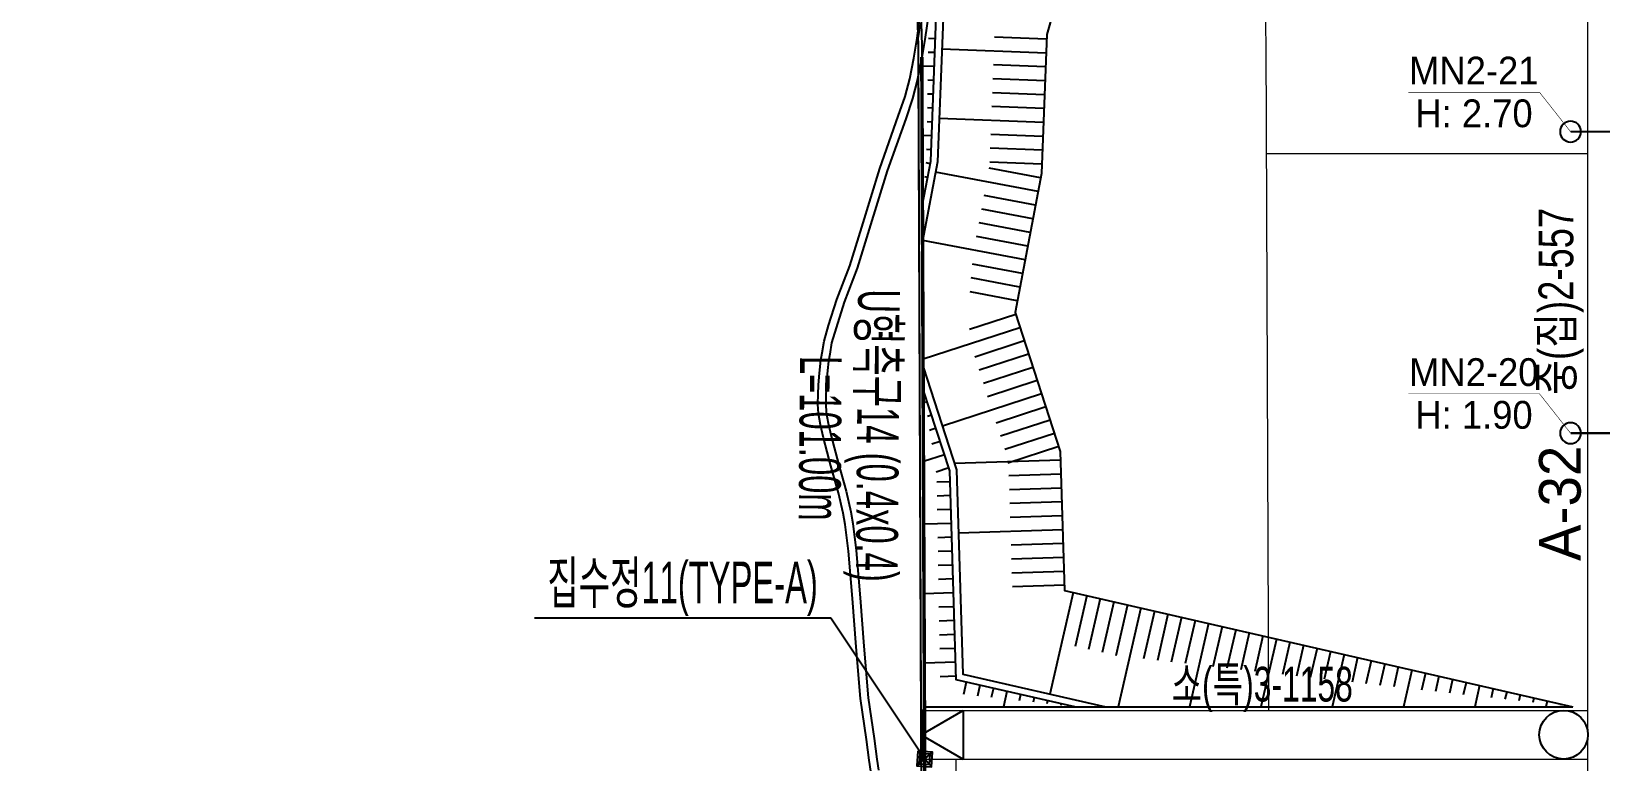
# Model space of a CAD drawing. Extents: x 230860 to 235519, y 342878 to 344985.
# Drawn here: x 232022.9 to 232248.7, y 343830.7 to 343935.8 of the extents above; entities that cross this region are included whole.
import ezdxf
from ezdxf.enums import TextEntityAlignment as Align

# ---------------------------------------------------------------- set-up
doc = ezdxf.new("R2010")
doc.units = 0
doc.linetypes.add('PHANTOM2', pattern=[1.25, 0.625, -0.125, 0.125, -0.125, 0.125, -0.125])
for name, color, linetype in [('#00_구역계_금회 변경(210413)', 1, 'Continuous'), ('AZ0803-콘크리트구조물', 7, 'Continuous'), ('CE-SLOP-FILL', 9, 'Continuous'), ('storm_MH', 2, 'Continuous'), ('storm_pipe text', 1, 'Continuous'), ('storm_U형측구', 130, 'Continuous'), ('storm_집수정', 4, 'Continuous'), ('도로시종점', 1, 'Continuous'), ('맨홀지시선', 7, 'Continuous'), ('블록맨홀', 1, 'Continuous')]:
    doc.layers.add(name, color=color, linetype=linetype)
for name, color, linetype, lineweight in [('00_도로_계획선', 7, 'Continuous', 0), ('0_도로명', 7, 'Continuous', 0), ('0_획지경계선', 8, 'Continuous', 5), ('storm_pipe', 160, 'Continuous', 30)]:
    doc.layers.add(name, color=color, linetype=linetype, lineweight=lineweight)
doc.styles.get("Standard").update_dxf_attribs({"font": 'Dotum.TTF'})
doc.styles.add('돋움체', font='DotumChe.TTF')
doc.styles.add('스타일1', font='H2HDRM.TTF')
doc.linetypes.add('XUC', pattern='A,0.4,-0.15,["U <",돋움체,S=0.1,R=0,X=-0.1,Y=-0.05],-0.05', length=0.6)

# ---------------------------------------------------------------- blocks, each defined once
blk = doc.blocks.new('1')
at = {"layer": 'storm_MH', "flags": 128}
blk.add_lwpolyline([(-0.75, 0, 1), (0.75, 0, 1)], format="xyb", close=True, dxfattribs=at)
blk = doc.blocks.new('집수정')
at = {"layer": 'storm_집수정', "color": 7}
for p, q in [((244926.13, 275597.31), (244923.78, 275599.12)), ((244925.87, 275599.39), (244924.05, 275597.04))]:
    blk.add_line(p, q, dxfattribs=at)
for points in [[(244924.05, 275597.04), (244926.13, 275597.31), (244925.87, 275599.39), (244923.78, 275599.12)], [(244924.31, 275597.37), (244925.8, 275597.57), (244925.61, 275599.05), (244924.12, 275598.86)]]:
    blk.add_lwpolyline(points, close=True, dxfattribs=at)

msp = doc.modelspace()

# ---------------------------------------------------------------- linework, layer by layer
at = {"layer": '#00_구역계_금회 변경(210413)', "linetype": 'PHANTOM2', "ltscale": 20, "const_width": 0.3, "flags": 128}
msp.add_lwpolyline([(232023.898, 344289.364), (232030.531, 344289.026), (232043.601, 344288.138), (232080.14, 344285.346), (232097.92, 344284.293), (232117.754, 344282.993), (232125.614, 344282.399), (232137.55, 344281.631), (232157.734, 344280.228), (232177.728, 344278.951), (232198.023, 344277.905), (232218.42, 344278.857), (232233.264, 344282.106), (232245.282, 344286.376), (232249.795, 344288.107), (232254.246, 344289.994), (232258.628, 344292.034), (232262.937, 344294.225), (232267.168, 344296.565), (232271.314, 344299.05), (232275.372, 344301.678), (232279.336, 344304.445), (232283.201, 344307.347), (232286.964, 344310.383), (232290.618, 344313.547), (232294.161, 344316.836), (232297.587, 344320.246), (232313.67, 344336.818), (232316.517, 344339.652), (232319.461, 344342.385), (232322.497, 344345.015), (232325.623, 344347.537), (232328.835, 344349.95), (232332.128, 344352.249), (232335.499, 344354.434), (232338.943, 344356.5), (232342.458, 344358.445), (232346.037, 344360.267), (232349.678, 344361.964), (232353.376, 344363.533), (232357.125, 344364.974), (232360.922, 344366.284), (232364.763, 344367.461), (232368.642, 344368.504), (232372.554, 344369.412), (232376.496, 344370.184), (232380.463, 344370.818), (232384.449, 344371.315), (232452.997, 344378.651), (232454.948, 344378.828), (232456.904, 344378.941), (232458.862, 344378.99), (232460.821, 344378.975), (232462.779, 344378.896), (232464.733, 344378.753), (232466.681, 344378.546), (232468.621, 344378.276), (232470.552, 344377.943), (232479.652, 344375.902), (232481.041, 344375.59), (232483.596, 344374.968), (232486.45, 344374.273), (232495.009, 344372.461), (232499.081, 344371.599), (232538.644, 344362.748), (232557.298, 344357.07), (232563.106, 344355.345), (232564.403, 344354.983), (232565.712, 344354.665), (232567.03, 344354.392), (232568.357, 344354.162), (232569.691, 344353.978), (232571.031, 344353.839), (232572.374, 344353.745), (232573.72, 344353.696), (232575.067, 344353.693), (232576.413, 344353.734), (232577.757, 344353.822), (232579.097, 344353.954), (232580.432, 344354.131), (232598.835, 344356.893), (232598.835, 344356.893), (232615.69, 344360.429), (232622.221, 344361.986), (232625.865, 344362.855), (232625.865, 344362.855), (232628.057, 344363.164), (232630.257, 344363.409), (232632.463, 344363.589), (232634.674, 344363.704), (232636.887, 344363.755), (232727.023, 344364.533), (232729.387, 344364.517), (232731.749, 344364.427), (232751.97, 344362.95), (232759.941, 344362.231), (232763.82, 344361.752), (232765.63, 344361.529), (232770.755, 344360.805), (232775.792, 344360.018), (232783.656, 344358.526), (232791.466, 344356.778), (232799.216, 344354.778), (232806.896, 344352.526), (232814.499, 344350.026), (232822.017, 344347.28), (232829.441, 344344.291), (232836.764, 344341.061), (232843.979, 344337.596), (232889.108, 344314.57), (232889.481, 344309.391), (232881.341, 344266.254), (232877.499, 344246.611), (232874.945, 344232.517), (232874.271, 344218.268), (232875.134, 344209.776), (232882.429, 344185.035), (232895.612, 344149.82), (232922.066, 344102.477), (232926.514, 344094.161), (232980.514, 344014.161), (233008.876, 343976.936), (233012.741, 343966.88), (233016.145, 343887.735), (233019.822, 343868.381), (233044.8, 343774.592), (233048.514, 343693.67), (233049.441, 343688.235), (233067.194, 343632.173), (233067.437, 343629.126), (233063.809, 343533.354), (233064.439, 343522.175), (233066.65, 343513.19), (233069.773, 343505.386), (233076.074, 343497.513), (233086.501, 343489.662), (233097.943, 343482.445), (233107.682, 343477.119), (233111.504, 343458.117), (233108.754, 343456.627), (233108.754, 343456.627), (233101.78, 343447.36), (233096.55, 343445.52), (233091.07, 343439.83), (233084.14, 343428.36), (233080.25, 343421.92), (233079.96, 343405.11), (233076.11, 343391.99), (233061.15, 343374.45), (233058.66, 343365.76), (233054.631, 343358.506), (233052.7, 343355.03), (233049.51, 343341.3), (233049.77, 343339.48), (233030.245, 343335.193), (232974.33, 343277.97), (232971.95, 343277.48), (232966.13, 343276.28), (232965.81, 343276.07), (232937.137, 343257.61), (232818.11, 343134.97), (232811.86, 343128.78), (232723.615, 343039.09), (232720.48, 343029.84), (232714.93, 343028.2), (232708.85, 343027.68), (232702.89, 343025.34), (232684.48, 343022.24), (232675.86, 343014.96), (232656.64, 343016.47), (232650.39, 343016.96), (232638.289, 343018.529), (232634.217, 343019.058), (232632.486, 343019.083), (232506.755, 343150.979), (232371.045, 343280.518), (232230.117, 343412.802), (232224.857, 343417.715), (232195.632, 343445.009), (232179.037, 343460.762), (232168.555, 343473.181), (232153.897, 343495.289), (232142.471, 343517.128), (232140.188, 343522.455), (232136.055, 343538.551), (232135.467, 343554.863), (232135.387, 343561.34), (232135.248, 343572.67), (232136.365, 343598.107), (232151.049, 343812.635), (232150.562, 343932.138), (232150.55, 343933.659), (232150.434, 343938.657), (232150.199, 343943.652), (232149.845, 343948.639), (232149.373, 343953.617), (232148.782, 343958.582), (232148.073, 343963.531), (232147.246, 343968.462), (232146.302, 343973.373), (232145.242, 343978.259), (232144.066, 343983.118), (232142.774, 343987.949), (232141.367, 343992.747), (232139.847, 343997.51), (232138.214, 344002.236), (232136.469, 344006.921), (232134.612, 344011.564), (232132.646, 344016.161), (232130.571, 344020.71), (232128.388, 344025.208), (232126.099, 344029.654), (232123.704, 344034.043), (232121.206, 344038.374), (232118.605, 344042.644), (232115.903, 344046.851), (232091.852, 344083.341), (232067.899, 344083.341), (232034.824, 344133.522), (232018.39, 344158.455), (232018.044, 344158.981), (232015.314, 344163.17), (232012.618, 344167.381), (232009.957, 344171.614), (232007.331, 344175.868), (232004.739, 344180.144), (232002.183, 344184.442), (231999.662, 344188.759), (231997.177, 344193.098), (231994.727, 344197.457), (231992.313, 344201.835), (231989.935, 344206.234), (231988.663, 344208.633), (231980.325, 344221.579), (231979.44, 344223.353), (231977.24, 344227.856), (231975.075, 344232.377), (231972.948, 344236.916), (231970.858, 344241.471), (231968.806, 344246.044), (231966.791, 344250.634), (231964.813, 344255.24), (231962.874, 344259.861), (231960.973, 344264.499), (231959.109, 344269.152), (231957.284, 344273.821), (231955.497, 344278.503), (231955.072, 344279.647), (231953.749, 344283.201), (231952.039, 344287.912), (231951.662, 344288.978), (231952.635, 344288.989), (231960.846, 344288.871), (231961.863, 344288.878), (231968.729, 344288.926), (231974.518, 344289.119), (231985.163, 344289.397), (231990.881, 344289.479), (232002.63, 344289.477), (232002.63, 344289.477), (232010.957, 344289.395), (232021.545, 344289.37)], close=True, dxfattribs=at)
at = {"layer": '00_도로_계획선', "linetype": 'Continuous'}
for points in [[(232246.911, 343634.882), (232246.911, 344072.734)], [(232200.407, 343940.412), (232200.555, 343934.038), (232200.946, 343838.066)], [(232138.902, 343635.167), (232151.049, 343812.635), (232150.562, 343932.138), (232150.55, 343933.659), (232150.524, 343934.759)], [(232150.945, 343838.066), (232246.911, 343838.066)], [(232155.974, 343831.066), (232156.05, 343812.474), (232143.571, 343630.167)], [(232150.974, 343831.066), (232246.911, 343831.066)]]:
    msp.add_lwpolyline(points, dxfattribs=at)
msp.add_lwpolyline([(232148.073, 343963.531), (232150.16, 343959.224, -0.1071953), (232151.157, 343955.104), (232151.478, 343941.692, -0.0462886), (232151.352, 343939.848), (232150.518, 343934.722)], format="xyb", dxfattribs=at)
at = {"layer": '0_획지경계선'}
msp.add_lwpolyline([(232200.619, 343918.203), (232246.911, 343918.203)], dxfattribs=at)
at = {"layer": 'AZ0803-콘크리트구조물'}
for points in [[(232143.707, 343829.327, 43.89), (232143.504, 343830.876, 43.867), (232143.092, 343833.885, 43.677), (232142.244, 343839.758, 43.653), (232141.599, 343847.226, 43.487), (232141.089, 343854.153, 43.273), (232140.494, 343860.95, 43.155), (232140.044, 343864.794, 42.957), (232139.752, 343866.424, 43.06), (232139.094, 343869.346, 43.068), (232137.983, 343873.267, 42.949), (232136.931, 343877.272, 42.854), (232136.501, 343879.162, 42.854), (232136.204, 343880.774, 42.807), (232136.121, 343882.112, 42.799), (232136.14, 343883.573, 42.799), (232136.22, 343884.854, 42.846), (232136.292, 343886.057, 42.838), (232136.378, 343887.062, 42.823), (232136.536, 343888.454, 42.783), (232136.717, 343889.506, 42.736), (232136.995, 343891.191, 42.696), (232137.653, 343893.429, 42.696), (232138.845, 343897.177, 42.562), (232140.703, 343902.036, 42.435), (232142.409, 343907.618, 42.372), (232145.006, 343916.05, 42.127), (232147.684, 343923.549, 42.063), (232148.656, 343926.411, 41.976), (232149.322, 343928.932, 41.976), (232149.9, 343931.92, 41.929), (232150.415, 343934.785, 41.81), (232150.897, 343938.341, 41.858)], [(232152.004, 343938.177, 41.858), (232151.52, 343934.608, 41.81), (232150.999, 343931.715, 41.929), (232150.413, 343928.683, 41.976), (232149.728, 343926.088, 41.976), (232148.741, 343923.181, 42.063), (232146.067, 343915.697, 42.127), (232143.478, 343907.289, 42.372), (232141.761, 343901.672, 42.435), (232139.901, 343896.808, 42.562), (232138.723, 343893.102, 42.696), (232138.088, 343890.941, 42.696), (232137.82, 343889.32, 42.736), (232137.644, 343888.296, 42.783), (232137.491, 343886.951, 42.823), (232137.407, 343885.976, 42.838), (232137.336, 343884.786, 42.846), (232137.258, 343883.531, 42.799), (232137.24, 343882.139, 42.799), (232137.316, 343880.911, 42.807), (232137.597, 343879.388, 42.854), (232138.018, 343877.538, 42.854), (232139.062, 343873.562, 42.949), (232140.178, 343869.622, 43.068), (232140.848, 343866.646, 43.06), (232141.151, 343864.958, 42.957), (232141.607, 343861.063, 43.155), (232142.204, 343854.243, 43.273), (232142.714, 343847.315, 43.487), (232143.355, 343839.886, 43.653), (232144.2, 343834.041, 43.677), (232144.612, 343831.025, 43.867), (232144.819, 343829.452, 43.89)]]:
    msp.add_polyline3d(points, dxfattribs=at)
at = {"layer": 'CE-SLOP-FILL', "color": 8}
for p, q in [((232153.017, 343934.709), (232152.02, 343934.748)), ((232168.949, 343932.649), (232153.961, 343933.226)), ((232169.026, 343934.647), (232161.532, 343934.936)), ((232152.94, 343932.711), (232151.998, 343932.747)), ((232168.873, 343930.65), (232161.378, 343930.939)), ((232152.863, 343930.712), (232151.068, 343930.782)), ((232152.786, 343928.714), (232151.931, 343928.747)), ((232168.796, 343928.652), (232161.301, 343928.94)), ((232152.709, 343926.715), (232151.897, 343926.747)), ((232168.719, 343926.653), (232161.224, 343926.942)), ((232152.633, 343924.717), (232151.862, 343924.747)), ((232168.642, 343924.655), (232161.148, 343924.943)), ((232152.556, 343922.718), (232151.828, 343922.746)), ((232168.565, 343922.656), (232153.576, 343923.233)), ((232152.479, 343920.72), (232151.108, 343920.773)), ((232168.488, 343920.658), (232160.994, 343920.946)), ((232152.402, 343918.721), (232151.759, 343918.746)), ((232168.411, 343918.659), (232160.917, 343918.948)), ((232152.268, 343916.729), (232151.696, 343916.838)), ((232167.79, 343912.708), (232153.053, 343915.505)), ((232168.163, 343914.673), (232160.759, 343916.078)), ((232168.334, 343916.661), (232160.84, 343916.949)), ((232151.522, 343912.799), (232151.331, 343912.836)), ((232151.895, 343914.764), (232151.513, 343914.837)), ((232167.417, 343910.743), (232160.049, 343912.142)), ((232167.044, 343908.778), (232159.676, 343910.177)), ((232166.298, 343904.848), (232158.93, 343906.247)), ((232166.671, 343906.813), (232159.303, 343908.212)), ((232165.925, 343902.883), (232151.188, 343905.681)), ((232165.552, 343900.919), (232158.365, 343902.283)), ((232165.179, 343898.954), (232158.183, 343900.282)), ((232164.806, 343896.989), (232158.001, 343898.281)), ((232164.572, 343895.033), (232157.902, 343892.862)), ((232165.191, 343893.131), (232151.239, 343888.591)), ((232165.81, 343891.229), (232158.678, 343888.908)), ((232166.429, 343889.327), (232159.297, 343887.006)), ((232167.048, 343887.425), (232159.916, 343885.105)), ((232168.285, 343883.622), (232154.021, 343878.98)), ((232167.666, 343885.523), (232160.534, 343883.203)), ((232151.84, 343882.452), (232151.553, 343882.359)), ((232168.904, 343881.72), (232161.772, 343879.399)), ((232152.459, 343880.55), (232151.866, 343880.357)), ((232169.523, 343879.818), (232162.391, 343877.497)), ((232153.078, 343878.648), (232152.18, 343878.356)), ((232153.697, 343876.746), (232152.494, 343876.355)), ((232170.142, 343877.916), (232163.01, 343875.595)), ((232154.315, 343874.845), (232151.299, 343873.863)), ((232170.761, 343876.014), (232163.436, 343873.631)), ((232154.934, 343872.943), (232153.121, 343872.353)), ((232171.032, 343874.051), (232155.781, 343873.573)), ((232155.121, 343870.965), (232153.216, 343870.906)), ((232171.094, 343872.052), (232163.598, 343871.817)), ((232171.157, 343870.053), (232163.661, 343869.818)), ((232155.183, 343868.966), (232153.252, 343868.906)), ((232171.22, 343868.054), (232163.723, 343867.819)), ((232155.246, 343866.967), (232153.287, 343866.906)), ((232171.282, 343866.055), (232163.786, 343865.82)), ((232155.309, 343864.968), (232151.336, 343864.844)), ((232171.345, 343864.056), (232156.352, 343863.586)), ((232155.371, 343862.969), (232153.358, 343862.906)), ((232155.434, 343860.97), (232153.393, 343860.906)), ((232171.408, 343862.057), (232163.911, 343861.822)), ((232155.497, 343858.971), (232153.429, 343858.906)), ((232171.47, 343860.058), (232163.974, 343859.823)), ((232155.559, 343856.972), (232153.464, 343856.907)), ((232171.533, 343858.059), (232164.037, 343857.824)), ((232155.622, 343854.973), (232151.377, 343854.84)), ((232171.596, 343856.06), (232164.099, 343855.825)), ((232172.839, 343855.032), (232169.49, 343840.411)), ((232174.788, 343854.586), (232173.114, 343847.275)), ((232176.738, 343854.139), (232175.063, 343846.829)), ((232155.685, 343852.974), (232153.535, 343852.907)), ((232178.687, 343853.693), (232177.013, 343846.382)), ((232180.637, 343853.246), (232178.962, 343845.935)), ((232182.586, 343852.8), (232179.326, 343838.566)), ((232184.536, 343852.353), (232182.957, 343845.46)), ((232186.485, 343851.907), (232184.957, 343845.236)), ((232155.747, 343850.975), (232153.57, 343850.907)), ((232188.435, 343851.46), (232186.958, 343845.013)), ((232190.384, 343851.013), (232188.959, 343844.79)), ((232192.334, 343850.567), (232189.585, 343838.566)), ((232194.283, 343850.12), (232192.96, 343844.343)), ((232196.233, 343849.674), (232194.961, 343844.12)), ((232155.81, 343848.976), (232153.606, 343848.907)), ((232198.182, 343849.227), (232196.961, 343843.897)), ((232200.132, 343848.781), (232198.962, 343843.673)), ((232202.081, 343848.334), (232199.844, 343838.566)), ((232204.031, 343847.888), (232202.963, 343843.227)), ((232205.98, 343847.441), (232204.964, 343843.004)), ((232155.873, 343846.977), (232153.641, 343846.907)), ((232207.93, 343846.995), (232206.965, 343842.78)), ((232209.879, 343846.548), (232208.965, 343842.557)), ((232211.829, 343846.102), (232210.103, 343838.566)), ((232213.778, 343845.655), (232212.967, 343842.111)), ((232215.728, 343845.209), (232214.967, 343841.887)), ((232155.935, 343844.978), (232151.418, 343844.836)), ((232155.998, 343842.979), (232153.712, 343842.907)), ((232217.677, 343844.762), (232216.968, 343841.664)), ((232219.627, 343844.315), (232218.968, 343841.441)), ((232221.576, 343843.869), (232220.362, 343838.566)), ((232223.526, 343843.422), (232222.97, 343840.994)), ((232225.475, 343842.976), (232224.97, 343840.771)), ((232157.469, 343842.138), (232157.059, 343840.352)), ((232159.418, 343841.692), (232159.06, 343840.129)), ((232161.368, 343841.245), (232161.061, 343839.906)), ((232163.317, 343840.799), (232162.806, 343838.566)), ((232227.425, 343842.529), (232226.971, 343840.548)), ((232229.374, 343842.083), (232228.972, 343840.324)), ((232231.324, 343841.636), (232230.621, 343838.566)), ((232233.274, 343841.19), (232232.973, 343839.878)), ((232235.223, 343840.743), (232234.974, 343839.655)), ((232165.267, 343840.352), (232165.062, 343839.459)), ((232167.216, 343839.906), (232167.063, 343839.236)), ((232169.166, 343839.459), (232169.063, 343839.013)), ((232171.115, 343839.013), (232171.064, 343838.789)), ((232237.173, 343840.297), (232236.974, 343839.431)), ((232239.122, 343839.85), (232238.975, 343839.208)), ((232241.072, 343839.404), (232240.88, 343838.566)), ((232243.021, 343838.957), (232242.976, 343838.762))]:
    msp.add_line(p, q, dxfattribs=at)
for points in [[(232154.907, 344020.977), (232157.943, 344015.296), (232164.967, 343995.299), (232171.225, 343975.302), (232174.726, 343955.303), (232169.052, 343935.301), (232168.282, 343915.3), (232164.486, 343895.299), (232170.992, 343875.302), (232171.619, 343855.312), (232244.728, 343838.566)], [(232132.063, 344018.644), (232133.103, 344016.363), (232135.074, 344011.755), (232136.935, 344007.101), (232138.685, 344002.405), (232140.322, 343997.668), (232141.845, 343992.893), (232143.255, 343988.084), (232144.551, 343983.241), (232145.729, 343978.371), (232146.792, 343973.473), (232147.738, 343968.551), (232148.567, 343963.608), (232149.278, 343958.647), (232149.87, 343953.67), (232150.343, 343948.68), (232150.698, 343943.681), (232150.934, 343938.675), (232151.05, 343933.667), (232151.062, 343932.141), (232151.149, 343910.835)], [(232151.149, 343910.835), (232152.34, 343917.11), (232153.137, 343937.827), (232158.335, 343956.149), (232155.644, 343971.517), (232149.78, 343990.257), (232143.253, 344008.837), (232138.348, 344018.017)], [(232139.406, 344018.159), (232144.171, 344009.24), (232150.729, 343990.572), (232156.618, 343971.753), (232159.359, 343956.096), (232154.132, 343937.67), (232153.336, 343916.997), (232151.17, 343905.585), (232151.244, 343887.516), (232156.067, 343872.694), (232156.989, 343843.274), (232177.544, 343838.566), (232244.728, 343838.566)], [(232151.149, 343910.835), (232151.17, 343905.585)], [(232151.244, 343887.516), (232151.257, 343884.243)], [(232173.065, 343838.566), (232156.014, 343842.472), (232155.072, 343872.52), (232151.257, 343884.243)], [(232151.257, 343884.243), (232151.443, 343838.566), (232173.065, 343838.566)], [(232173.065, 343838.566), (232177.544, 343838.566)]]:
    msp.add_lwpolyline(points, dxfattribs=at)
at = {"layer": 'storm_pipe', "const_width": 0.3, "flags": 128}
for points in [[(232254.411, 343921.341), (232244.411, 343921.341)], [(232254.411, 343877.953), (232244.411, 343877.953)]]:
    msp.add_lwpolyline(points, dxfattribs=at)
at = {"layer": 'storm_U형측구', "ltscale": 22}
for p, q in [((232151.48, 343838.068), (232150.98, 343838.066)), ((232151.481, 343837.818), (232150.981, 343837.816)), ((232151.482, 343837.568), (232150.982, 343837.566)), ((232151.483, 343837.318), (232150.983, 343837.316)), ((232151.484, 343837.068), (232150.984, 343837.066)), ((232151.485, 343836.818), (232150.985, 343836.816)), ((232151.486, 343836.568), (232150.986, 343836.566)), ((232151.487, 343836.318), (232150.987, 343836.316)), ((232151.488, 343836.068), (232150.988, 343836.066)), ((232151.489, 343835.818), (232150.989, 343835.816)), ((232151.49, 343835.568), (232150.99, 343835.566)), ((232151.491, 343835.318), (232150.991, 343835.316)), ((232151.492, 343835.068), (232150.992, 343835.066)), ((232151.493, 343834.818), (232150.993, 343834.816)), ((232151.494, 343834.568), (232150.994, 343834.566)), ((232151.495, 343834.318), (232150.995, 343834.316)), ((232151.496, 343834.068), (232150.996, 343834.066)), ((232151.497, 343833.818), (232150.997, 343833.816)), ((232151.498, 343833.568), (232150.998, 343833.566)), ((232151.499, 343833.318), (232150.999, 343833.316)), ((232151.5, 343833.068), (232151, 343833.066)), ((232151.501, 343832.818), (232151.001, 343832.816)), ((232151.502, 343832.568), (232151.002, 343832.566)), ((232151.503, 343832.318), (232151.003, 343832.316)), ((232151.504, 343832.068), (232151.004, 343832.066)), ((232151.505, 343831.818), (232151.005, 343831.816)), ((232151.506, 343831.568), (232151.006, 343831.566)), ((232151.507, 343831.318), (232151.007, 343831.316)), ((232151.507, 343831.068), (232151.007, 343831.066))]:
    msp.add_line(p, q, dxfattribs=at)
at = {"layer": 'storm_U형측구', "linetype": 'XUC', "ltscale": 22, "const_width": 0.5, "flags": 128}
for points in [[(232151.062, 343932.066), (232151.474, 343831.066)], [(232151.474, 343831.066), (232151.549, 343812.619), (232139.437, 343635.665)]]:
    msp.add_lwpolyline(points, dxfattribs=at)
at = {"layer": 'storm_U형측구', "ltscale": 22, "flags": 128}
for points in [[(232151.008, 343831.066), (232150.98, 343838.066)], [(232151.508, 343831.066), (232151.48, 343838.068)]]:
    msp.add_lwpolyline(points, dxfattribs=at)
at = {"layer": 'storm_집수정', "color": 0}
for p, q in [((232137.986, 343851.346), (232095.348, 343851.346)), ((232151.474, 343831.066), (232137.986, 343851.346))]:
    msp.add_line(p, q, dxfattribs=at)
at = {"layer": '도로시종점'}
for p, q in [((232150.96, 343834.566), (232157.022, 343838.066)), ((232157.022, 343838.066), (232157.022, 343831.066)), ((232150.96, 343834.566), (232157.022, 343831.066))]:
    msp.add_line(p, q, dxfattribs=at)
msp.add_circle((232243.411, 343834.566), 3.5, dxfattribs=at)
at = {"layer": '맨홀지시선', "color": 1, "const_width": 0.08}
for points in [[(232244.411, 343921.341), (232239.958, 343926.992), (232221.084, 343926.992)], [(232244.411, 343877.953), (232239.958, 343883.605), (232221.084, 343883.605)]]:
    msp.add_lwpolyline(points, dxfattribs=at)

# ---------------------------------------------------------------- block references
at = {"layer": 'storm_MH', "xscale": 2, "yscale": 2, "zscale": 2, "rotation": 90}
for p in [(232244.411, 343921.341), (232244.411, 343877.953)]:
    msp.add_blockref('1', p, dxfattribs=at)
at = {"layer": 'storm_집수정', "color": 7, "rotation": 258.7699666360839}
msp.add_blockref('집수정', (9528.853, 637738.845), dxfattribs=at)

# ---------------------------------------------------------------- texts
at = {"layer": '0_도로명', "color": 1, "width": 0.8}
msp.add_text('중(집)2-557', height=5, rotation=90, dxfattribs=at).set_placement((232244.811, 343883.464, 1.736))
at = {"layer": '0_도로명', "color": 1, "width": 0.7}
msp.add_text('소(특)3-1158', height=5, dxfattribs=at).set_placement((232186.995, 343839.336, -5.264))
at = {"layer": 'storm_pipe text', "color": 2}
msp.add_text('A-32', height=6, rotation=90, dxfattribs=at).set_placement((232245.874, 343867.852), align=Align.CENTER)
at = {"layer": 'storm_U형측구', "linetype": 'XUC', "ltscale": 22, "width": 0.6}
for s, p in [('U형측구14 (0.4x0.4)', (232141.743, 343877.629)), ('L=101.00m', (232133.449, 343877.237))]:
    msp.add_text(s, height=6, rotation=269.55446, dxfattribs=at).set_placement(p, align=Align.CENTER)
at = {"layer": 'storm_집수정', "color": 0, "ltscale": 22, "width": 0.6}
msp.add_text('집수정11(TYPE-A)', height=6, rotation=0.03924, dxfattribs=at).set_placement((232116.635, 343853.461), align=Align.CENTER)
at = {"layer": '블록맨홀', "style": '스타일1'}
for s, p in [('MN2-21', (232230.491, 343930.124)), ('H: 2.70', (232230.526, 343923.978)), ('MN2-20', (232230.491, 343886.737)), ('H: 1.90', (232230.526, 343880.591))]:
    msp.add_text(s, height=4, dxfattribs=at).set_placement(p, align=Align.MIDDLE_CENTER)

doc.saveas('drawing.dxf')
